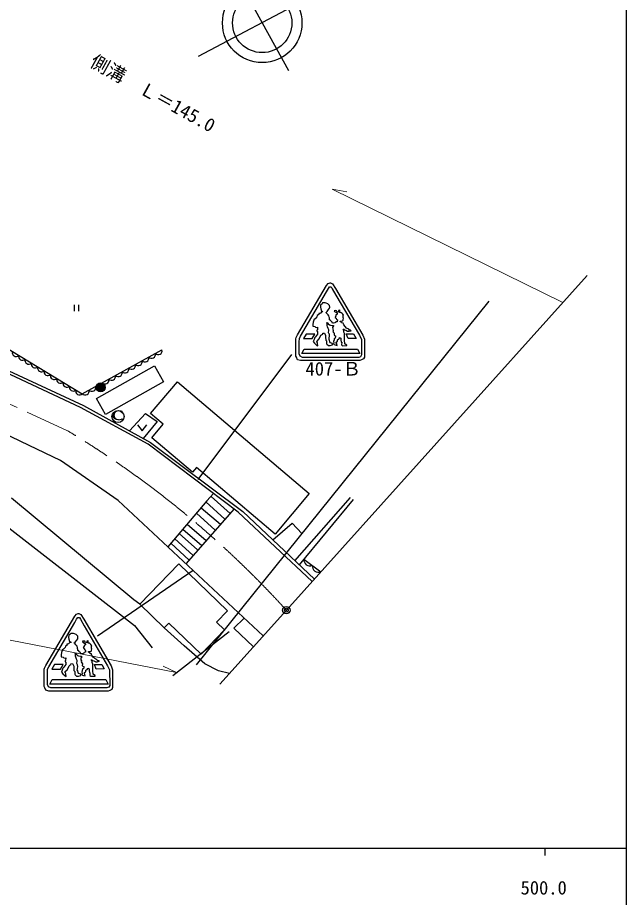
# Model space of a CAD drawing. Units: millimetres, scale not verified. Extents: x 40000 to 680000, y 20000 to 380000.
# Drawn here: x 496912 to 579000, y 198357 to 316900 of the extents above; entities that cross this region are included whole.
import ezdxf
from ezdxf.enums import TextEntityAlignment as Align

# ---------------------------------------------------------------- set-up
doc = ezdxf.new("R2010")
doc.units = ezdxf.units.MM
doc.header["$LTSCALE"] = 1000
doc.header["$PDMODE"] = 32
doc.header["$PDSIZE"] = 500
doc.linetypes.add('CHAIN', pattern=[18.5, 12, -1.5, 3.5, -1.5])
for name, color, linetype, lineweight in [('M-BGD', 7, 'Continuous', 25), ('M-BMK', 2, 'CHAIN', 13), ('M-BMK-SRVR', 3, 'Continuous', 25), ('M-STR-HTXT', 7, 'Continuous', 13), ('M-STR-STRC', 7, 'Continuous', 25), ('M-TTL-BAND', 7, 'Continuous', 25)]:
    doc.layers.add(name, color=color, linetype=linetype, lineweight=lineweight)
doc.layers.add('M-OTRS', color=6, linetype='Continuous')
doc.styles.add('ＭＳ ゴシック', font='')
doc.styles.get('ＭＳ ゴシック').set_extended_font_data('MS Gothic')

msp = doc.modelspace()

# ---------------------------------------------------------------- linework, layer by layer
at = {"layer": 'M-BGD'}
for p, q in [((521323, 311711), (543478, 323441)), ((526364, 322580), (533422, 309789)), ((560435, 278695), (520980, 229673)), ((504543, 278179), (504543, 277339)), ((505173, 277339), (505173, 278179)), ((507567, 265595), (515392, 269994)), ((515392, 269994), (516602, 267841)), ((507603, 267349), (507603, 266757)), ((516602, 267841), (508776, 263443)), ((514840, 263548), (518468, 267831)), ((518468, 267831), (536244, 252769)), ((508776, 263443), (507567, 265595)), ((516544, 262104), (514840, 263548)), ((514999, 260280), (516544, 262104)), ((520479, 255637), (514999, 260280)), ((521036, 256294), (520479, 255637)), ((531627, 247320), (521036, 256294)), ((523346, 252768), (522420, 251771)), ((536244, 252769), (531627, 247320)), ((512574, 238437), (496092, 252146)), ((522420, 251771), (517162, 245596)), ((522308, 251640), (524875, 249315)), ((523012, 252363), (525552, 250077)), ((534315, 243716), (541787, 252247)), ((542138, 251949), (534882, 243181)), ((526102, 250694), (519616, 243305)), ((521658, 250839), (524282, 248638)), ((521065, 250077), (523520, 247876)), ((519202, 247961), (521742, 245759)), ((519795, 248638), (522335, 246437)), ((518102, 246691), (520557, 244489)), ((518694, 247368), (521150, 245167)), ((517594, 246098), (520049, 243812)), ((513411, 237846), (518645, 243295)), ((518645, 243295), (525235, 236965)), ((535509, 243939), (537794, 242216)), ((513411, 237846), (512574, 238437)), ((516696, 234690), (513411, 237846)), ((525235, 236965), (523753, 235423)), ((517290, 235309), (516696, 234690)), ((521644, 231126), (517290, 235309)), ((523753, 235423), (524803, 234414)), ((517828, 228247), (525459, 234170)), ((524803, 234414), (521644, 231126))]:
    msp.add_line(p, q, dxfattribs=at)
for points in [[(485090, 278660), (505637, 266220), (516379, 272144)], [(536646, 240940), (526666, 250270), (514508, 259415), (505415, 264365), (495228, 269133), (484159, 277692)], [(484513, 278060), (495747, 269313), (505797, 264649), (514823, 259650), (527277, 250357), (536926, 241252)], [(530031, 233586), (510494, 251819), (502701, 257203), (498475, 259257), (486013, 265233)], [(512014, 261206), (514170, 263577), (515738, 262465), (513828, 260201)], [(485617, 255972), (512686, 234987), (515056, 231966)], [(531318, 246544), (533928, 248791), (535224, 247371)], [(527450, 235994), (526065, 234653), (528732, 232141)], [(525474, 228520), (523982, 228899), (522139, 229846), (519374, 232269), (516696, 234690)]]:
    msp.add_lwpolyline(points, dxfattribs=at)
for centre, radius in [((529891, 316179), 5351), ((529891, 316179), 4000), ((508111, 267077), 600), ((508111, 267077), 480), ((508111, 267077), 360), ((508111, 267077), 240), ((508111, 267077), 120), ((508111, 267077), 20), ((510451, 263138), 813)]:
    msp.add_circle(centre, radius, dxfattribs=at)
for centre, radius, start, end in [((496706, 271759), 513, 161.53277, 316.07892), ((514975, 271514), 527, 222.78673, 14.96415), ((515871, 272008), 527, 222.78673, 14.96415), ((497562, 271241), 513, 161.53277, 316.07892), ((498418, 270722), 513, 161.53277, 316.07892), ((499274, 270204), 513, 161.53277, 316.07892), ((513185, 270527), 527, 222.78673, 14.96415), ((514080, 271020), 527, 222.78673, 14.96415), ((500131, 269686), 513, 161.53277, 316.07892), ((500987, 269167), 513, 161.53277, 316.07892), ((510499, 269046), 527, 222.78673, 14.96415), ((511395, 269539), 527, 222.78673, 14.96415), ((512290, 270033), 527, 222.78673, 14.96415), ((501843, 268649), 513, 161.53277, 316.07892), ((502699, 268131), 513, 161.53277, 316.07892), ((508709, 268058), 527, 222.78673, 14.96415), ((509604, 268552), 527, 222.78673, 14.96415), ((503555, 267612), 513, 161.53277, 316.07892), ((504411, 267094), 513, 161.53277, 316.07892), ((505267, 266575), 513, 161.53277, 316.07892), ((506918, 267071), 527, 222.78673, 14.96415), ((507814, 267565), 527, 222.78673, 14.96415), ((506023, 266577), 527, 222.78673, 14.96415), ((536345, 243859), 840, 174.56093, 291.41008), ((537487, 242998), 840, 174.56093, 291.41008)]:
    msp.add_arc(centre, radius, start, end, dxfattribs=at)
msp.add_point((508111, 267077), dxfattribs=at)
at = {"layer": 'M-BMK'}
msp.add_line((447735, 286824), (503569, 261281), dxfattribs=at)
msp.add_arc((435992, 148586), 131403, 42.31948, 59.05122, dxfattribs=at)
at = {"layer": 'M-BMK-SRVR'}
for p, q in [((533152, 237056), (573728, 282166)), ((524180, 227081), (533152, 237056))]:
    msp.add_line(p, q, dxfattribs=at)
msp.add_circle((533152, 237056), 500, dxfattribs=at)
msp.add_point((533152, 237056), dxfattribs=at)
at = {"layer": 'M-OTRS'}
msp.add_point((533152, 237056), dxfattribs=at)
at = {"layer": 'M-STR-HTXT'}
for p, q in [((570426, 278525), (539339, 293800)), ((539339, 293800), (541301, 293413)), ((436144, 244659), (518356, 228657)), ((518356, 228657), (516560, 229533))]:
    msp.add_line(p, q, dxfattribs=at)
at = {"layer": 'M-STR-STRC'}
for p, q in [((533850, 271498), (521234, 254649)), ((513087, 262050), (513717, 261210)), ((513717, 261210), (514347, 262050)), ((520571, 242414), (507688, 233567))]:
    msp.add_line(p, q, dxfattribs=at)
for points in [[(539105, 281142), (539390, 281035), (539780, 280390), (543464, 274116), (543675, 273567), (543675, 271163), (543567, 270922), (543285, 270774), (543070, 270693), (535052, 270707), (534663, 270801), (534515, 271136), (534434, 271298), (534434, 273635), (534475, 273796), (534663, 274158), (538575, 280801), (538804, 281070), (539041, 281156)], [(539188, 280608), (539329, 280372), (539837, 279481), (543000, 274120), (543272, 273542), (543273, 271454), (543149, 271206), (542912, 271122), (542574, 271113), (535329, 271122), (535016, 271281), (534884, 271575), (534878, 271845), (534881, 273227), (534900, 273665), (535052, 273975), (538563, 279952), (538811, 280395), (538989, 280608)], [(538497, 277177), (538637, 277291), (538827, 277558), (538966, 277748), (538992, 277900), (538966, 278115), (538751, 278331), (538522, 278420), (538396, 278471), (538243, 278471), (538028, 278458), (537914, 278306), (537762, 278217), (537736, 277900), (537787, 277672), (537876, 277380), (538041, 277317), (538067, 277253), (537898, 277253), (537819, 277140), (537734, 277050), (537514, 277022), (537531, 276881), (537323, 276763), (537255, 276582), (537046, 276329), (536911, 276250), (536765, 275878), (536720, 275562), (536737, 275331), (536985, 275275), (537097, 275185), (537266, 275140), (537345, 275190), (537334, 274824), (537264, 274793), (537270, 274629), (537349, 274584), (537343, 274258), (537101, 273908), (536971, 273778), (536881, 273530), (536779, 273266), (536960, 273034), (537253, 272730), (537388, 272674), (537366, 273029), (537320, 273181), (537236, 273232), (537292, 273322), (537523, 273581), (537721, 273891), (537811, 274100), (537890, 274179), (538070, 274258), (538059, 274382), (538279, 274393), (538436, 274072), (538431, 273840), (538459, 273452), (538566, 273344), (538577, 272995), (538611, 272888), (538820, 272724), (539079, 272708), (539372, 272792), (539378, 272972), (539085, 273074), (539011, 273192), (538989, 273412), (538904, 273542), (538927, 273722), (538966, 274015), (538949, 274241), (538882, 274331), (538825, 274421), (538831, 274517), (538887, 274686), (538876, 274821), (538838, 274900), (538790, 275013), (538715, 275253), (538655, 275405), (538664, 275617), (538613, 275794), (538655, 275812), (538809, 275635), (538945, 275494), (539091, 275460), (539334, 275404), (539497, 275415), (539480, 275195), (539379, 275184), (539401, 274925), (539474, 274756), (539429, 274621), (539520, 274491), (539598, 274361), (539587, 274136), (539638, 274057), (539784, 274018), (539779, 273882), (539745, 273696), (539615, 273685), (539582, 273488), (539525, 273262), (539570, 273088), (539503, 272930), (539604, 272856), (539728, 272800), (539987, 272732), (539937, 272924), (539875, 273071), (539886, 273183), (540038, 273285), (540055, 273505), (540235, 273617), (540309, 273724), (540314, 273792), (540517, 273713), (540506, 273471), (540534, 273178), (540619, 273150), (540607, 272817), (540720, 272693), (541301, 272699), (541301, 272778), (541098, 272913), (541030, 272964), (540991, 273443), (541007, 274023), (540985, 274333), (540895, 274530), (540906, 274711), (540844, 274823), (540793, 274919), (540912, 274919), (540974, 274818), (541160, 274790), (541413, 274649), (541605, 274649), (541909, 274716), (541819, 274778), (541673, 274795), (541560, 274919), (541261, 275066), (541069, 275274), (540878, 275494), (540833, 275629), (540816, 275731), (540607, 275753), (540545, 275911), (540416, 275939), (540404, 276018), (540714, 276035), (540803, 276133), (540821, 276231), (540848, 276381), (540814, 276456), (540814, 276633), (540806, 276745), (540852, 276809), (540750, 276963), (540667, 277031), (540532, 277132), (540397, 277159), (540329, 277181), (540359, 277317), (540408, 277441), (540314, 277478), (540198, 277418), (540130, 277256), (540032, 277193), (539976, 277302), (539912, 277407), (539766, 277429), (539615, 277410), (539642, 277309), (539893, 277151), (540006, 277061), (540002, 276926), (539841, 276828), (539833, 276734), (539769, 276603), (539709, 276595), (539732, 276505), (539848, 276396), (539912, 276238), (540025, 276163), (540010, 275930), (539818, 275911), (539788, 275817), (539683, 275761), (539525, 275716), (539390, 275723), (539341, 275877), (539176, 275990), (539101, 276099), (538988, 276171), (538988, 276310), (538954, 276441), (538931, 276535), (538871, 276727), (538804, 276843), (538695, 276948), (538623, 277050), (538571, 277057), (538511, 277125)], [(535829, 274266), (535474, 273645), (536641, 273645), (536996, 274266)], [(541548, 274280), (542219, 274290), (542546, 273677), (541469, 273672), (541221, 274291)], [(536114, 272247), (542756, 272247), (543060, 271626), (535223, 271626), (535540, 272247)], [(505159, 236601), (505444, 236494), (505834, 235849), (509518, 229575), (509729, 229027), (509729, 226623), (509621, 226381), (509339, 226233), (509124, 226152), (501106, 226166), (500717, 226260), (500569, 226596), (500488, 226757), (500488, 229094), (500529, 229255), (500717, 229618), (504630, 236260), (504858, 236529), (505095, 236615)], [(505242, 236068), (505383, 235831), (505891, 234940), (509054, 229579), (509326, 229001), (509327, 226913), (509203, 226665), (508966, 226581), (508628, 226572), (501383, 226581), (501070, 226740), (500938, 227034), (500932, 227304), (500935, 228686), (500955, 229124), (501106, 229434), (504617, 235412), (504865, 235854), (505043, 236068)], [(504551, 232636), (504691, 232750), (504881, 233017), (505020, 233207), (505046, 233359), (505020, 233575), (504805, 233790), (504577, 233879), (504450, 233930), (504298, 233930), (504082, 233917), (503968, 233765), (503816, 233676), (503790, 233359), (503841, 233131), (503930, 232839), (504095, 232776), (504121, 232712), (503952, 232712), (503873, 232600), (503788, 232509), (503568, 232481), (503585, 232340), (503377, 232222), (503309, 232042), (503101, 231788), (502965, 231709), (502819, 231337), (502774, 231021), (502791, 230790), (503039, 230734), (503151, 230644), (503320, 230599), (503399, 230649), (503388, 230283), (503318, 230252), (503324, 230089), (503403, 230044), (503397, 229717), (503155, 229367), (503025, 229238), (502935, 228990), (502834, 228725), (503014, 228494), (503307, 228189), (503442, 228133), (503420, 228488), (503375, 228640), (503290, 228691), (503346, 228781), (503578, 229040), (503775, 229350), (503865, 229559), (503944, 229638), (504124, 229717), (504113, 229841), (504333, 229852), (504491, 229531), (504485, 229300), (504513, 228911), (504620, 228804), (504631, 228454), (504665, 228347), (504874, 228184), (505133, 228167), (505426, 228251), (505432, 228432), (505139, 228533), (505065, 228651), (505043, 228871), (504958, 229001), (504981, 229181), (505020, 229474), (505003, 229700), (504936, 229790), (504879, 229880), (504885, 229976), (504941, 230145), (504930, 230280), (504893, 230359), (504844, 230472), (504769, 230712), (504709, 230865), (504718, 231076), (504667, 231254), (504709, 231271), (504864, 231094), (504999, 230953), (505145, 230920), (505388, 230863), (505551, 230874), (505534, 230655), (505433, 230643), (505455, 230384), (505529, 230215), (505484, 230080), (505574, 229950), (505653, 229821), (505641, 229595), (505692, 229516), (505839, 229477), (505833, 229341), (505799, 229155), (505669, 229144), (505636, 228947), (505579, 228721), (505624, 228547), (505557, 228389), (505658, 228316), (505782, 228259), (506041, 228192), (505991, 228383), (505929, 228530), (505940, 228643), (506092, 228744), (506109, 228964), (506289, 229077), (506363, 229184), (506368, 229251), (506571, 229172), (506560, 228930), (506588, 228637), (506673, 228609), (506661, 228276), (506774, 228152), (507355, 228158), (507355, 228237), (507152, 228372), (507084, 228423), (507045, 228902), (507062, 229482), (507039, 229792), (506949, 229990), (506960, 230170), (506898, 230283), (506847, 230378), (506966, 230378), (507028, 230277), (507214, 230249), (507467, 230108), (507659, 230108), (507963, 230176), (507873, 230238), (507727, 230254), (507614, 230378), (507315, 230525), (507124, 230734), (506932, 230953), (506887, 231089), (506870, 231190), (506661, 231213), (506599, 231370), (506470, 231399), (506459, 231478), (506769, 231494), (506857, 231592), (506876, 231690), (506902, 231840), (506868, 231915), (506868, 232092), (506861, 232205), (506906, 232268), (506804, 232423), (506722, 232490), (506586, 232592), (506451, 232618), (506383, 232640), (506413, 232776), (506462, 232900), (506368, 232937), (506252, 232877), (506184, 232716), (506087, 232652), (506030, 232761), (505966, 232866), (505820, 232888), (505669, 232870), (505696, 232768), (505948, 232610), (506060, 232520), (506057, 232385), (505895, 232287), (505887, 232193), (505824, 232062), (505763, 232054), (505786, 231964), (505902, 231855), (505966, 231697), (506079, 231622), (506064, 231389), (505872, 231370), (505842, 231277), (505737, 231220), (505579, 231175), (505444, 231183), (505395, 231337), (505230, 231449), (505155, 231558), (505042, 231630), (505042, 231769), (505008, 231900), (504986, 231994), (504926, 232186), (504858, 232302), (504749, 232408), (504678, 232509), (504625, 232516), (504565, 232584)], [(501883, 229725), (501528, 229104), (502695, 229104), (503050, 229725)], [(507602, 229740), (508273, 229749), (508600, 229136), (507523, 229131), (507275, 229751)], [(502168, 227706), (508810, 227706), (509114, 227085), (501277, 227085), (501594, 227706)]]:
    msp.add_lwpolyline(points, close=True, dxfattribs=at)
at = {"layer": 'M-TTL-BAND'}
for p, q in [((579000, 20000), (579000, 370000)), ((40000, 205000), (579000, 205000)), ((568000, 205000), (568000, 204000))]:
    msp.add_line(p, q, dxfattribs=at)

# ---------------------------------------------------------------- texts
at = {"layer": 'M-BGD', "style": 'ＭＳ ゴシック', "width": 2}
msp.add_text('C', height=1320, dxfattribs=at).set_placement((509488, 262268), align=Align.BOTTOM_LEFT)
at = {"layer": 'M-STR-HTXT', "style": 'ＭＳ ゴシック'}
msp.add_text('側溝\u3000Ｌ＝145.0', height=1833, rotation=331.013, dxfattribs=at).set_placement((506247, 309965), align=Align.BOTTOM_LEFT)
at = {"layer": 'M-STR-STRC', "style": 'ＭＳ ゴシック'}
msp.add_text('407-Ｂ', height=1833, dxfattribs=at).set_placement((535733, 268119), align=Align.BOTTOM_LEFT)
at = {"layer": 'M-TTL-BAND', "style": 'ＭＳ ゴシック'}
msp.add_text('500.0', height=1833, dxfattribs=at).set_placement((567844, 198195), align=Align.BOTTOM_CENTER)

doc.saveas('drawing.dxf')
